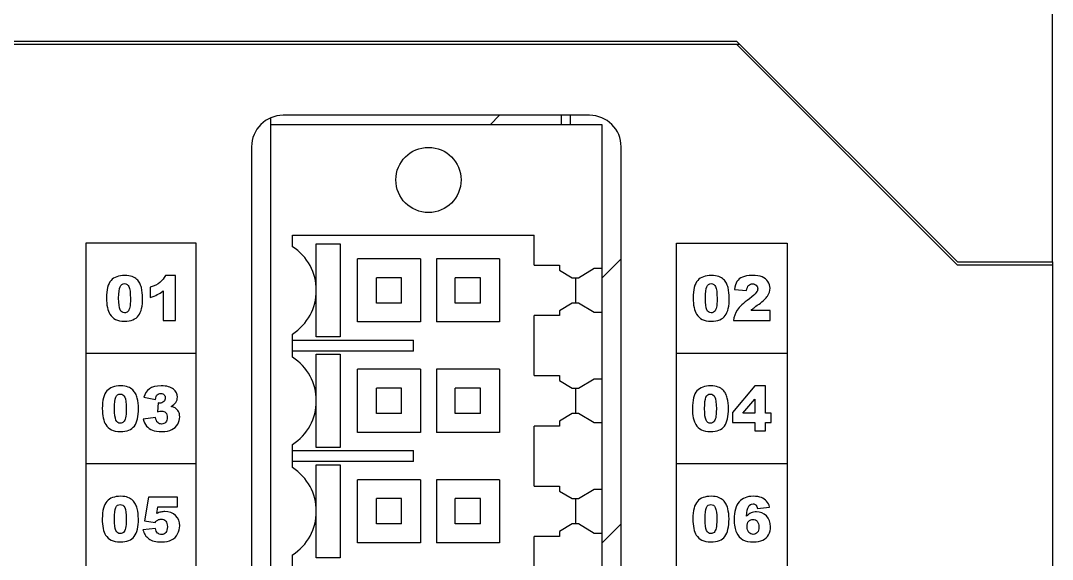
# Model space of a CAD drawing. Header units: millimetres. Extents: x 33 to 632, y -490 to 20.
# Drawn here: x 307.31 to 339.97, y -154.91 to -137.84 of the extents above; entities that cross this region are included whole.
import ezdxf

# ---------------------------------------------------------------- set-up
doc = ezdxf.new("R2010")
doc.units = ezdxf.units.MM

# ---------------------------------------------------------------- blocks, each defined once
blk = doc.blocks.new('MOD_DIM780')
at = {"linetype": 'Continuous'}
for p, q in [((170.969, 124.511), (170.969, 149.511)), ((115.369, 131.411), (161.069, 131.411)), ((115.469, 131.511), (160.969, 131.511)), ((160.969, 131.511), (167.969, 124.511)), ((160.969, 131.411), (167.969, 124.411)), ((146.219, 129.077), (146.219, 128.861)), ((156.319, 129.161), (146.619, 129.161)), ((153.167, 128.861), (153.467, 129.161)), ((155.419, 129.161), (155.419, 128.861)), ((155.719, 128.861), (155.719, 129.161)), ((146.219, 128.861), (146.219, 48.361)), ((156.719, 128.861), (146.219, 128.861)), ((156.719, 48.361), (156.719, 128.861)), ((145.619, 128.161), (145.619, 48.561)), ((157.319, 48.561), (157.319, 128.161)), ((140.369, 125.111), (140.369, 51.611)), ((143.869, 125.111), (140.369, 125.111)), ((143.869, 51.611), (143.869, 125.111)), ((146.919, 124.994), (146.919, 125.361)), ((146.919, 125.361), (154.569, 125.361)), ((154.569, 124.411), (154.569, 125.361)), ((159.069, 51.611), (159.069, 125.111)), ((159.069, 125.111), (162.569, 125.111)), ((162.569, 125.111), (162.569, 51.611)), ((147.669, 123.615), (147.669, 125.086)), ((147.669, 125.086), (148.421, 125.086)), ((148.421, 125.086), (148.421, 122.136)), ((148.969, 122.611), (148.969, 124.611)), ((150.969, 124.611), (148.969, 124.611)), ((150.969, 124.611), (150.969, 122.611)), ((151.469, 124.611), (151.469, 122.611)), ((153.469, 124.611), (151.469, 124.611)), ((153.469, 124.611), (153.469, 122.611)), ((156.719, 124.012), (157.319, 124.612)), ((167.969, 124.511), (170.969, 124.511)), ((170.969, 124.511), (170.969, 38.611)), ((154.569, 124.411), (155.37, 124.411)), ((155.37, 124.411), (155.369, 124.253)), ((155.369, 124.253), (155.772, 124.011)), ((155.969, 124.011), (156.469, 124.311)), ((156.469, 124.311), (156.719, 124.311)), ((170.969, 124.411), (167.969, 124.411)), ((143.212, 124.085), (142.89, 124.085)), ((143.212, 122.661), (143.212, 124.085)), ((149.569, 123.211), (149.569, 124.011)), ((150.369, 124.011), (149.569, 124.011)), ((150.369, 123.211), (150.369, 124.011)), ((152.069, 123.211), (152.069, 124.011)), ((152.869, 124.011), (152.069, 124.011)), ((152.869, 123.211), (152.869, 124.011)), ((155.772, 124.011), (155.969, 124.011)), ((155.869, 124.011), (155.869, 123.211)), ((142.41, 123.709), (142.41, 123.39)), ((142.819, 123.594), (142.819, 122.661)), ((147.669, 122.136), (147.669, 123.607)), ((160.902, 123.638), (161.292, 123.606)), ((150.369, 123.211), (149.569, 123.211)), ((152.869, 123.211), (152.069, 123.211)), ((155.772, 123.211), (155.369, 122.968)), ((155.969, 123.211), (155.772, 123.211)), ((156.469, 122.91), (155.969, 123.211)), ((154.569, 120.911), (154.569, 122.811)), ((155.37, 122.811), (154.569, 122.811)), ((155.369, 122.968), (155.37, 122.811)), ((156.719, 122.91), (156.469, 122.91)), ((162.041, 122.978), (161.433, 122.978)), ((162.041, 122.661), (162.041, 122.978)), ((142.819, 122.661), (143.212, 122.661)), ((150.969, 122.611), (148.969, 122.611)), ((153.469, 122.611), (151.469, 122.611)), ((160.874, 122.661), (162.041, 122.661)), ((146.919, 121.494), (146.919, 122.228)), ((146.919, 122.036), (150.744, 122.036)), ((148.421, 122.136), (147.669, 122.136)), ((150.744, 121.686), (150.744, 122.036)), ((143.869, 121.611), (140.369, 121.611)), ((150.744, 121.686), (146.919, 121.686)), ((147.669, 120.115), (147.669, 121.586)), ((147.669, 121.586), (148.421, 121.586)), ((148.421, 121.586), (148.421, 118.636)), ((162.569, 121.611), (159.069, 121.611)), ((148.969, 119.111), (148.969, 121.111)), ((150.969, 121.111), (148.969, 121.111)), ((150.969, 121.111), (150.969, 119.111)), ((151.469, 121.111), (151.469, 119.111)), ((153.469, 121.111), (151.469, 121.111)), ((153.469, 121.111), (153.469, 119.111)), ((154.569, 120.911), (155.37, 120.911)), ((155.37, 120.911), (155.369, 120.753)), ((155.369, 120.753), (155.772, 120.511)), ((155.969, 120.511), (156.469, 120.811)), ((156.469, 120.811), (156.719, 120.811)), ((161.548, 120.585), (160.84, 119.742)), ((161.887, 120.585), (161.548, 120.585)), ((161.887, 119.724), (161.887, 120.585)), ((142.209, 120.222), (142.576, 120.156)), ((149.569, 119.711), (149.569, 120.511)), ((150.369, 120.511), (149.569, 120.511)), ((150.369, 119.711), (150.369, 120.511)), ((152.069, 119.711), (152.069, 120.511)), ((152.869, 120.511), (152.069, 120.511)), ((152.869, 119.711), (152.869, 120.511)), ((155.772, 120.511), (155.969, 120.511)), ((155.869, 120.511), (155.869, 119.711)), ((142.66, 120.043), (142.64, 119.765)), ((147.669, 118.636), (147.669, 120.107)), ((161.173, 119.724), (161.548, 120.164)), ((161.548, 120.164), (161.548, 119.724)), ((142.576, 119.582), (142.188, 119.53)), ((150.369, 119.711), (149.569, 119.711)), ((152.869, 119.711), (152.069, 119.711)), ((155.772, 119.711), (155.369, 119.468)), ((155.969, 119.711), (155.772, 119.711)), ((156.469, 119.41), (155.969, 119.711)), ((160.84, 119.742), (160.84, 119.422)), ((161.548, 119.724), (161.173, 119.724)), ((162.063, 119.724), (161.887, 119.724)), ((162.063, 119.422), (162.063, 119.724)), ((154.569, 117.411), (154.569, 119.311)), ((155.37, 119.311), (154.569, 119.311)), ((155.369, 119.468), (155.37, 119.311)), ((156.719, 119.41), (156.469, 119.41)), ((160.84, 119.422), (161.548, 119.422)), ((161.548, 119.422), (161.548, 119.161)), ((161.887, 119.161), (161.887, 119.422)), ((161.887, 119.422), (162.063, 119.422)), ((150.969, 119.111), (148.969, 119.111)), ((153.469, 119.111), (151.469, 119.111)), ((161.548, 119.161), (161.887, 119.161)), ((146.919, 117.994), (146.919, 118.728)), ((148.421, 118.636), (147.669, 118.636)), ((146.919, 118.536), (150.744, 118.536)), ((150.744, 118.186), (150.744, 118.536)), ((143.869, 118.111), (140.369, 118.111)), ((150.744, 118.186), (146.919, 118.186)), ((147.669, 116.615), (147.669, 118.086)), ((147.669, 118.086), (148.421, 118.086)), ((148.421, 118.086), (148.421, 115.136)), ((162.569, 118.111), (159.069, 118.111)), ((148.969, 115.611), (148.969, 117.611)), ((150.969, 117.611), (148.969, 117.611)), ((150.969, 117.611), (150.969, 115.611)), ((151.469, 117.611), (151.469, 115.611)), ((153.469, 117.611), (151.469, 117.611)), ((153.469, 117.611), (153.469, 115.611)), ((154.569, 117.411), (155.37, 117.411)), ((155.37, 117.411), (155.369, 117.253)), ((155.369, 117.253), (155.772, 117.011)), ((155.969, 117.011), (156.469, 117.311)), ((156.469, 117.311), (156.719, 117.311)), ((142.355, 117.061), (142.232, 116.308)), ((143.279, 117.061), (142.355, 117.061)), ((143.279, 116.75), (143.279, 117.061)), ((149.569, 116.211), (149.569, 117.011)), ((150.369, 117.011), (149.569, 117.011)), ((150.369, 116.211), (150.369, 117.011)), ((152.069, 116.211), (152.069, 117.011)), ((152.869, 117.011), (152.069, 117.011)), ((152.869, 116.211), (152.869, 117.011)), ((155.772, 117.011), (155.969, 117.011)), ((155.869, 117.011), (155.869, 116.211)), ((142.62, 116.54), (142.653, 116.75)), ((142.653, 116.75), (143.279, 116.75)), ((147.669, 115.136), (147.669, 116.607)), ((161.633, 116.698), (162.02, 116.746)), ((142.232, 116.308), (142.563, 116.26)), ((142.575, 116.067), (142.181, 116.024)), ((150.369, 116.211), (149.569, 116.211)), ((152.869, 116.211), (152.069, 116.211)), ((155.772, 116.211), (155.369, 115.968)), ((155.369, 115.968), (155.37, 115.811)), ((155.969, 116.211), (155.772, 116.211)), ((156.469, 115.91), (155.969, 116.211)), ((156.719, 115.612), (157.319, 116.212)), ((154.569, 113.911), (154.569, 115.811)), ((155.37, 115.811), (154.569, 115.811)), ((156.719, 115.91), (156.469, 115.91)), ((150.969, 115.611), (148.969, 115.611)), ((153.469, 115.611), (151.469, 115.611)), ((146.919, 114.494), (146.919, 115.228)), ((148.421, 115.136), (147.669, 115.136))]:
    blk.add_line(p, q, dxfattribs=at)
blk.add_circle((151.219, 127.111), 1.033, dxfattribs=at)
for centre, radius, start, end in [((146.619, 128.161), 1, 90, 180), ((156.319, 128.161), 1, 0, 90), ((146.019, 123.611), 1.65, 303.0557, 56.9443), ((146.019, 120.111), 1.65, 303.0557, 56.9443), ((146.019, 116.611), 1.65, 303.0557, 56.9443)]:
    blk.add_arc(centre, radius, start, end, dxfattribs=at)
for points in [[(141.17, 123.925), (141.074, 123.818), (141.026, 123.632), (141.026, 123.366)], [(141.608, 124.085), (141.411, 124.085), (141.265, 124.031), (141.17, 123.925)], [(141.455, 123.727), (141.484, 123.792), (141.53, 123.826), (141.594, 123.826)], [(141.594, 123.826), (141.657, 123.826), (141.704, 123.793), (141.736, 123.729)], [(141.84, 124.049), (141.779, 124.072), (141.701, 124.085), (141.608, 124.085)], [(141.988, 123.959), (141.95, 123.996), (141.9, 124.026), (141.84, 124.049)], [(142.078, 123.841), (142.056, 123.882), (142.026, 123.921), (141.988, 123.959)], [(142.131, 123.698), (142.118, 123.752), (142.1, 123.8), (142.078, 123.841)], [(142.719, 123.863), (142.645, 123.803), (142.542, 123.751), (142.41, 123.709)], [(142.89, 124.085), (142.848, 123.997), (142.791, 123.922), (142.719, 123.863)], [(159.741, 123.925), (159.646, 123.818), (159.598, 123.632), (159.598, 123.366)], [(160.179, 124.085), (159.983, 124.085), (159.837, 124.031), (159.741, 123.925)], [(160.027, 123.727), (160.055, 123.792), (160.101, 123.826), (160.166, 123.826)], [(160.166, 123.826), (160.229, 123.826), (160.276, 123.793), (160.307, 123.729)], [(160.411, 124.049), (160.35, 124.072), (160.273, 124.085), (160.179, 124.085)], [(160.559, 123.959), (160.521, 123.996), (160.472, 124.026), (160.411, 124.049)], [(160.649, 123.841), (160.627, 123.882), (160.598, 123.921), (160.559, 123.959)], [(160.703, 123.698), (160.689, 123.752), (160.671, 123.8), (160.649, 123.841)], [(160.986, 123.894), (160.945, 123.832), (160.918, 123.747), (160.902, 123.638)], [(161.158, 124.035), (161.084, 124.002), (161.026, 123.955), (160.986, 123.894)], [(161.467, 124.085), (161.335, 124.085), (161.233, 124.067), (161.158, 124.035)], [(161.355, 123.771), (161.386, 123.802), (161.428, 123.818), (161.477, 123.818)], [(161.786, 124.037), (161.709, 124.068), (161.603, 124.085), (161.467, 124.085)], [(161.477, 123.818), (161.525, 123.818), (161.564, 123.803), (161.596, 123.772)], [(161.965, 123.894), (161.921, 123.959), (161.862, 124.006), (161.786, 124.037)], [(162.031, 123.677), (162.031, 123.757), (162.009, 123.829), (161.965, 123.894)], [(141.412, 123.365), (141.412, 123.541), (141.426, 123.662), (141.455, 123.727)], [(141.736, 123.729), (141.767, 123.665), (141.784, 123.54), (141.784, 123.355)], [(142.17, 123.371), (142.17, 123.484), (142.157, 123.593), (142.131, 123.698)], [(142.41, 123.39), (142.5, 123.417), (142.574, 123.446), (142.634, 123.476)], [(142.634, 123.476), (142.693, 123.506), (142.755, 123.545), (142.819, 123.594)], [(159.984, 123.365), (159.984, 123.541), (159.998, 123.662), (160.027, 123.727)], [(160.307, 123.729), (160.339, 123.665), (160.355, 123.54), (160.355, 123.355)], [(160.742, 123.371), (160.742, 123.484), (160.729, 123.593), (160.703, 123.698)], [(161.292, 123.606), (161.302, 123.684), (161.323, 123.74), (161.355, 123.771)], [(161.595, 123.539), (161.563, 123.494), (161.491, 123.429), (161.377, 123.345)], [(161.643, 123.663), (161.643, 123.623), (161.627, 123.582), (161.595, 123.539)], [(161.596, 123.772), (161.627, 123.742), (161.643, 123.705), (161.643, 123.663)], [(161.956, 123.432), (162.005, 123.51), (162.031, 123.591), (162.031, 123.677)], [(141.026, 123.366), (141.026, 123.258), (141.035, 123.159), (141.054, 123.069)], [(141.459, 123), (141.427, 123.065), (141.412, 123.187), (141.412, 123.365)], [(141.784, 123.355), (141.784, 123.228), (141.776, 123.134), (141.763, 123.075)], [(142.042, 122.813), (142.127, 122.931), (142.17, 123.117), (142.17, 123.371)], [(159.598, 123.366), (159.598, 123.258), (159.606, 123.159), (159.626, 123.069)], [(160.03, 123), (159.999, 123.065), (159.984, 123.187), (159.984, 123.365)], [(160.355, 123.355), (160.355, 123.228), (160.347, 123.134), (160.334, 123.075)], [(160.613, 122.813), (160.699, 122.931), (160.742, 123.117), (160.742, 123.371)], [(161.377, 123.345), (161.19, 123.207), (161.063, 123.087), (160.995, 122.985)], [(161.526, 123.062), (161.553, 123.084), (161.605, 123.122), (161.683, 123.177)], [(161.683, 123.177), (161.815, 123.269), (161.906, 123.354), (161.956, 123.432)], [(141.054, 123.069), (141.073, 122.98), (141.099, 122.91), (141.132, 122.858)], [(141.132, 122.858), (141.179, 122.786), (141.239, 122.73), (141.312, 122.693)], [(141.596, 122.902), (141.536, 122.902), (141.49, 122.935), (141.459, 123)], [(141.699, 122.943), (141.67, 122.916), (141.636, 122.902), (141.596, 122.902)], [(141.597, 122.637), (141.807, 122.637), (141.955, 122.695), (142.042, 122.813)], [(141.763, 123.075), (141.749, 123.015), (141.727, 122.971), (141.699, 122.943)], [(159.626, 123.069), (159.645, 122.98), (159.67, 122.91), (159.704, 122.858)], [(159.704, 122.858), (159.751, 122.786), (159.811, 122.73), (159.883, 122.693)], [(160.168, 122.902), (160.108, 122.902), (160.062, 122.935), (160.03, 123)], [(160.27, 122.943), (160.241, 122.916), (160.207, 122.902), (160.168, 122.902)], [(160.169, 122.637), (160.379, 122.637), (160.527, 122.695), (160.613, 122.813)], [(160.334, 123.075), (160.321, 123.015), (160.299, 122.971), (160.27, 122.943)], [(160.995, 122.985), (160.927, 122.884), (160.887, 122.775), (160.874, 122.661)], [(161.433, 122.978), (161.469, 123.012), (161.499, 123.041), (161.526, 123.062)], [(141.312, 122.693), (141.384, 122.656), (141.479, 122.637), (141.597, 122.637)], [(159.883, 122.693), (159.956, 122.656), (160.05, 122.637), (160.169, 122.637)], [(141.476, 120.585), (141.279, 120.585), (141.133, 120.531), (141.038, 120.425)], [(141.708, 120.549), (141.647, 120.572), (141.57, 120.585), (141.476, 120.585)], [(141.856, 120.459), (141.818, 120.496), (141.768, 120.526), (141.708, 120.549)], [(142.754, 120.585), (142.594, 120.585), (142.471, 120.553), (142.384, 120.491)], [(143.15, 120.482), (143.068, 120.55), (142.936, 120.585), (142.754, 120.585)], [(160.157, 120.585), (159.96, 120.585), (159.814, 120.531), (159.719, 120.425)], [(160.389, 120.549), (160.328, 120.572), (160.251, 120.585), (160.157, 120.585)], [(160.537, 120.459), (160.499, 120.496), (160.449, 120.526), (160.389, 120.549)], [(141.038, 120.425), (140.942, 120.318), (140.894, 120.132), (140.894, 119.866)], [(141.28, 119.865), (141.28, 120.041), (141.295, 120.162), (141.323, 120.227)], [(141.323, 120.227), (141.352, 120.292), (141.398, 120.326), (141.463, 120.326)], [(141.463, 120.326), (141.526, 120.326), (141.573, 120.293), (141.604, 120.229)], [(141.604, 120.229), (141.636, 120.165), (141.652, 120.04), (141.652, 119.855)], [(141.946, 120.341), (141.924, 120.382), (141.894, 120.421), (141.856, 120.459)], [(141.999, 120.198), (141.986, 120.252), (141.968, 120.3), (141.946, 120.341)], [(142.039, 119.871), (142.039, 119.984), (142.025, 120.093), (141.999, 120.198)], [(142.384, 120.491), (142.297, 120.428), (142.239, 120.338), (142.209, 120.222)], [(142.576, 120.156), (142.586, 120.225), (142.606, 120.273), (142.634, 120.301)], [(142.634, 120.301), (142.663, 120.329), (142.7, 120.343), (142.746, 120.343)], [(142.746, 120.343), (142.79, 120.343), (142.825, 120.33), (142.851, 120.304)], [(142.889, 120.203), (142.889, 120.158), (142.872, 120.119), (142.838, 120.087)], [(142.851, 120.304), (142.876, 120.279), (142.889, 120.245), (142.889, 120.203)], [(143.272, 120.225), (143.272, 120.329), (143.231, 120.414), (143.15, 120.482)], [(143.223, 120.061), (143.255, 120.11), (143.272, 120.164), (143.272, 120.225)], [(159.719, 120.425), (159.623, 120.318), (159.575, 120.132), (159.575, 119.866)], [(159.961, 119.865), (159.961, 120.041), (159.976, 120.162), (160.004, 120.227)], [(160.004, 120.227), (160.033, 120.292), (160.079, 120.326), (160.144, 120.326)], [(160.144, 120.326), (160.207, 120.326), (160.253, 120.293), (160.285, 120.229)], [(160.285, 120.229), (160.316, 120.165), (160.333, 120.04), (160.333, 119.855)], [(160.627, 120.341), (160.605, 120.382), (160.575, 120.421), (160.537, 120.459)], [(160.68, 120.198), (160.667, 120.252), (160.649, 120.3), (160.627, 120.341)], [(160.719, 119.871), (160.719, 119.984), (160.706, 120.093), (160.68, 120.198)], [(140.894, 119.866), (140.894, 119.758), (140.903, 119.659), (140.922, 119.569)], [(141.327, 119.5), (141.296, 119.565), (141.28, 119.687), (141.28, 119.865)], [(141.91, 119.313), (141.996, 119.431), (142.039, 119.617), (142.039, 119.871)], [(142.711, 120.038), (142.698, 120.038), (142.681, 120.039), (142.66, 120.043)], [(142.838, 120.087), (142.803, 120.055), (142.761, 120.038), (142.711, 120.038)], [(143.073, 119.932), (143.14, 119.969), (143.189, 120.012), (143.223, 120.061)], [(143.197, 119.885), (143.168, 119.903), (143.126, 119.919), (143.073, 119.932)], [(143.305, 119.772), (143.279, 119.819), (143.243, 119.857), (143.197, 119.885)], [(159.575, 119.866), (159.575, 119.758), (159.584, 119.659), (159.603, 119.569)], [(160.008, 119.5), (159.976, 119.565), (159.961, 119.687), (159.961, 119.865)], [(160.591, 119.313), (160.676, 119.431), (160.719, 119.617), (160.719, 119.871)], [(140.922, 119.569), (140.941, 119.48), (140.967, 119.41), (141.001, 119.358)], [(141.631, 119.575), (141.617, 119.515), (141.595, 119.471), (141.567, 119.443)], [(141.652, 119.855), (141.652, 119.728), (141.644, 119.634), (141.631, 119.575)], [(142.647, 119.419), (142.614, 119.449), (142.591, 119.504), (142.576, 119.582)], [(142.64, 119.765), (142.694, 119.78), (142.736, 119.788), (142.766, 119.788)], [(142.766, 119.788), (142.824, 119.788), (142.868, 119.77), (142.902, 119.734)], [(142.952, 119.584), (142.952, 119.52), (142.934, 119.469), (142.9, 119.431)], [(142.902, 119.734), (142.935, 119.698), (142.952, 119.649), (142.952, 119.584)], [(143.28, 119.37), (143.322, 119.444), (143.344, 119.523), (143.344, 119.605)], [(143.344, 119.605), (143.344, 119.67), (143.331, 119.725), (143.305, 119.772)], [(159.603, 119.569), (159.622, 119.48), (159.648, 119.41), (159.682, 119.358)], [(160.312, 119.575), (160.298, 119.515), (160.276, 119.471), (160.248, 119.443)], [(160.333, 119.855), (160.333, 119.728), (160.325, 119.634), (160.312, 119.575)], [(141.001, 119.358), (141.047, 119.286), (141.107, 119.23), (141.18, 119.193)], [(141.465, 119.402), (141.404, 119.402), (141.359, 119.435), (141.327, 119.5)], [(141.567, 119.443), (141.538, 119.416), (141.504, 119.402), (141.465, 119.402)], [(141.466, 119.137), (141.676, 119.137), (141.824, 119.195), (141.91, 119.313)], [(142.188, 119.53), (142.212, 119.442), (142.249, 119.37), (142.296, 119.313)], [(142.296, 119.313), (142.344, 119.255), (142.404, 119.211), (142.478, 119.182)], [(142.77, 119.374), (142.72, 119.374), (142.679, 119.388), (142.647, 119.419)], [(142.9, 119.431), (142.866, 119.393), (142.822, 119.374), (142.77, 119.374)], [(143.096, 119.197), (143.176, 119.237), (143.237, 119.295), (143.28, 119.37)], [(159.682, 119.358), (159.728, 119.286), (159.788, 119.23), (159.861, 119.193)], [(160.145, 119.402), (160.085, 119.402), (160.039, 119.435), (160.008, 119.5)], [(160.248, 119.443), (160.219, 119.416), (160.185, 119.402), (160.145, 119.402)], [(160.146, 119.137), (160.357, 119.137), (160.505, 119.195), (160.591, 119.313)], [(141.18, 119.193), (141.253, 119.156), (141.347, 119.137), (141.466, 119.137)], [(142.478, 119.182), (142.551, 119.152), (142.652, 119.137), (142.78, 119.137)], [(142.78, 119.137), (142.909, 119.137), (143.015, 119.158), (143.096, 119.197)], [(159.861, 119.193), (159.933, 119.156), (160.028, 119.137), (160.146, 119.137)], [(141.037, 116.925), (140.941, 116.818), (140.893, 116.632), (140.893, 116.366)], [(141.475, 117.085), (141.278, 117.085), (141.132, 117.031), (141.037, 116.925)], [(141.707, 117.049), (141.646, 117.072), (141.568, 117.085), (141.475, 117.085)], [(141.855, 116.959), (141.817, 116.996), (141.767, 117.026), (141.707, 117.049)], [(141.944, 116.841), (141.923, 116.882), (141.893, 116.921), (141.855, 116.959)], [(159.733, 116.925), (159.637, 116.818), (159.589, 116.632), (159.589, 116.366)], [(160.171, 117.085), (159.974, 117.085), (159.828, 117.031), (159.733, 116.925)], [(160.403, 117.049), (160.342, 117.072), (160.264, 117.085), (160.171, 117.085)], [(160.551, 116.959), (160.513, 116.996), (160.463, 117.026), (160.403, 117.049)], [(160.641, 116.841), (160.619, 116.882), (160.589, 116.921), (160.551, 116.959)], [(161.497, 117.085), (161.308, 117.085), (161.161, 117.025), (161.055, 116.908)], [(161.761, 117.045), (161.696, 117.071), (161.608, 117.085), (161.497, 117.085)], [(161.922, 116.932), (161.879, 116.982), (161.826, 117.02), (161.761, 117.045)], [(162.02, 116.746), (161.997, 116.82), (161.964, 116.883), (161.922, 116.932)], [(141.279, 116.365), (141.279, 116.541), (141.293, 116.662), (141.322, 116.727)], [(141.322, 116.727), (141.35, 116.792), (141.396, 116.826), (141.461, 116.826)], [(141.461, 116.826), (141.524, 116.826), (141.571, 116.793), (141.603, 116.729)], [(141.603, 116.729), (141.634, 116.665), (141.65, 116.54), (141.65, 116.355)], [(141.998, 116.698), (141.985, 116.752), (141.966, 116.8), (141.944, 116.841)], [(142.037, 116.371), (142.037, 116.484), (142.024, 116.593), (141.998, 116.698)], [(142.874, 116.601), (142.832, 116.601), (142.79, 116.596), (142.748, 116.586)], [(143.214, 116.474), (143.127, 116.558), (143.013, 116.601), (142.874, 116.601)], [(159.975, 116.365), (159.975, 116.541), (159.989, 116.662), (160.018, 116.727)], [(160.018, 116.727), (160.047, 116.792), (160.092, 116.826), (160.157, 116.826)], [(160.157, 116.826), (160.22, 116.826), (160.267, 116.793), (160.299, 116.729)], [(160.299, 116.729), (160.33, 116.665), (160.347, 116.54), (160.347, 116.355)], [(160.694, 116.698), (160.681, 116.752), (160.663, 116.8), (160.641, 116.841)], [(160.733, 116.371), (160.733, 116.484), (160.72, 116.593), (160.694, 116.698)], [(161.055, 116.908), (160.948, 116.79), (160.896, 116.605), (160.896, 116.353)], [(161.29, 116.456), (161.301, 116.606), (161.321, 116.704), (161.346, 116.751)], [(161.346, 116.751), (161.381, 116.813), (161.43, 116.846), (161.493, 116.846)], [(161.493, 116.846), (161.528, 116.846), (161.557, 116.834), (161.581, 116.812)], [(161.581, 116.812), (161.605, 116.789), (161.622, 116.751), (161.633, 116.698)], [(140.893, 116.366), (140.893, 116.258), (140.902, 116.159), (140.921, 116.069)], [(141.326, 116), (141.294, 116.065), (141.279, 116.187), (141.279, 116.365)], [(141.65, 116.355), (141.65, 116.228), (141.643, 116.134), (141.629, 116.075)], [(141.908, 115.813), (141.994, 115.931), (142.037, 116.117), (142.037, 116.371)], [(142.563, 116.26), (142.594, 116.295), (142.623, 116.32), (142.649, 116.333)], [(142.748, 116.586), (142.706, 116.576), (142.663, 116.56), (142.62, 116.54)], [(142.649, 116.333), (142.684, 116.351), (142.72, 116.361), (142.758, 116.361)], [(142.758, 116.361), (142.817, 116.361), (142.864, 116.341), (142.9, 116.302)], [(142.9, 116.302), (142.936, 116.263), (142.954, 116.202), (142.954, 116.119)], [(143.345, 116.154), (143.345, 116.282), (143.301, 116.389), (143.214, 116.474)], [(159.589, 116.366), (159.589, 116.258), (159.598, 116.159), (159.617, 116.069)], [(160.022, 116), (159.99, 116.065), (159.975, 116.187), (159.975, 116.365)], [(160.347, 116.355), (160.347, 116.228), (160.339, 116.134), (160.326, 116.075)], [(160.605, 115.813), (160.69, 115.931), (160.733, 116.117), (160.733, 116.371)], [(160.896, 116.353), (160.896, 116.18), (160.92, 116.042), (160.971, 115.937)], [(161.433, 116.56), (161.384, 116.537), (161.336, 116.503), (161.29, 116.456)], [(161.303, 116.122), (161.303, 116.196), (161.322, 116.254), (161.358, 116.294)], [(161.358, 116.294), (161.394, 116.334), (161.44, 116.354), (161.494, 116.354)], [(161.603, 116.595), (161.538, 116.595), (161.482, 116.583), (161.433, 116.56)], [(161.494, 116.354), (161.547, 116.354), (161.591, 116.333), (161.627, 116.292)], [(161.919, 116.461), (161.833, 116.55), (161.727, 116.595), (161.603, 116.595)], [(161.627, 116.292), (161.662, 116.25), (161.681, 116.19), (161.681, 116.111)], [(162.049, 116.122), (162.049, 116.259), (162.005, 116.371), (161.919, 116.461)], [(140.921, 116.069), (140.94, 115.98), (140.966, 115.91), (140.999, 115.858)], [(141.463, 115.902), (141.403, 115.902), (141.357, 115.935), (141.326, 116)], [(141.629, 116.075), (141.616, 116.015), (141.594, 115.971), (141.565, 115.943)], [(142.181, 116.024), (142.2, 115.958), (142.224, 115.903), (142.253, 115.859)], [(142.641, 115.922), (142.606, 115.955), (142.584, 116.004), (142.575, 116.067)], [(142.954, 116.119), (142.954, 116.037), (142.936, 115.976), (142.9, 115.935)], [(143.278, 115.894), (143.323, 115.977), (143.345, 116.064), (143.345, 116.154)], [(159.617, 116.069), (159.636, 115.98), (159.662, 115.91), (159.695, 115.858)], [(160.159, 115.902), (160.099, 115.902), (160.053, 115.935), (160.022, 116)], [(160.326, 116.075), (160.312, 116.015), (160.29, 115.971), (160.262, 115.943)], [(161.361, 115.943), (161.323, 115.986), (161.303, 116.046), (161.303, 116.122)], [(161.681, 116.111), (161.681, 116.034), (161.663, 115.976), (161.629, 115.937)], [(161.983, 115.869), (162.027, 115.945), (162.049, 116.029), (162.049, 116.122)], [(140.999, 115.858), (141.046, 115.786), (141.106, 115.73), (141.179, 115.693)], [(141.179, 115.693), (141.251, 115.656), (141.346, 115.637), (141.464, 115.637)], [(141.565, 115.943), (141.537, 115.916), (141.502, 115.902), (141.463, 115.902)], [(141.464, 115.637), (141.674, 115.637), (141.822, 115.695), (141.908, 115.813)], [(142.253, 115.859), (142.282, 115.815), (142.319, 115.775), (142.365, 115.741)], [(142.365, 115.741), (142.41, 115.707), (142.467, 115.68), (142.533, 115.663)], [(142.533, 115.663), (142.599, 115.646), (142.678, 115.637), (142.771, 115.637)], [(142.767, 115.874), (142.718, 115.874), (142.676, 115.89), (142.641, 115.922)], [(142.9, 115.935), (142.865, 115.894), (142.82, 115.874), (142.767, 115.874)], [(142.771, 115.637), (142.898, 115.637), (143.004, 115.659), (143.087, 115.703)], [(143.087, 115.703), (143.169, 115.747), (143.233, 115.81), (143.278, 115.894)], [(159.695, 115.858), (159.742, 115.786), (159.802, 115.73), (159.875, 115.693)], [(159.875, 115.693), (159.947, 115.656), (160.042, 115.637), (160.16, 115.637)], [(160.262, 115.943), (160.233, 115.916), (160.198, 115.902), (160.159, 115.902)], [(160.16, 115.637), (160.37, 115.637), (160.518, 115.695), (160.605, 115.813)], [(160.971, 115.937), (161.022, 115.832), (161.089, 115.756), (161.174, 115.708)], [(161.174, 115.708), (161.259, 115.661), (161.371, 115.637), (161.512, 115.637)], [(161.501, 115.879), (161.446, 115.879), (161.399, 115.9), (161.361, 115.943)], [(161.629, 115.937), (161.595, 115.898), (161.552, 115.879), (161.501, 115.879)], [(161.512, 115.637), (161.628, 115.637), (161.725, 115.657), (161.802, 115.695)], [(161.802, 115.695), (161.879, 115.734), (161.939, 115.792), (161.983, 115.869)]]:
    blk.add_open_spline(points, degree=3, dxfattribs=at)

msp = doc.modelspace()

# ---------------------------------------------------------------- block references
msp.add_blockref('MOD_DIM780', (169, -270))

doc.saveas('drawing.dxf')
